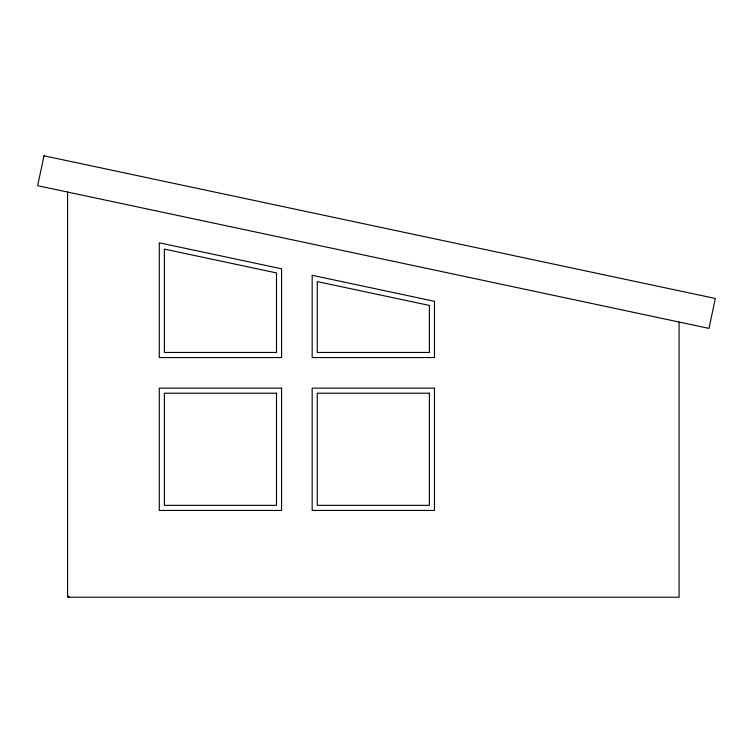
<?xml version="1.0" encoding="UTF-8"?>
<svg xmlns="http://www.w3.org/2000/svg" width="753" height="753" viewBox="0 0 753 753"><rect width="100%" height="100%" fill="white"/><g stroke="black" fill="none" stroke-linecap="round" stroke-linejoin="round"><path stroke-width="1.13" d="M67.554 595.491L69.285 597.214M679.084 322.03L679.084 597.214L67.554 597.214L67.554 192.043M44.003 155.786L37.65 185.69L708.997 328.393L715.35 298.48L44.003 155.786M276.492 352.46L164.38 352.46L164.38 249.102L276.492 272.925L276.492 352.46M429.379 352.46L317.267 352.46L317.267 281.594L429.379 305.426L429.379 352.46M281.594 357.553L159.288 357.553L159.288 242.805L281.594 268.802L281.594 357.553M434.472 357.553L312.166 357.553L312.166 275.297L434.472 301.294L434.472 357.553M281.594 388.134L159.288 388.134L159.288 510.44L281.594 510.44L281.594 388.134M434.472 388.134L312.166 388.134L312.166 510.44L434.472 510.44L434.472 388.134M276.492 393.226L164.38 393.226L164.38 505.338L276.492 505.338L276.492 393.226M429.379 393.226L317.267 393.226L317.267 505.338L429.379 505.338L429.379 393.226"/></g></svg>
